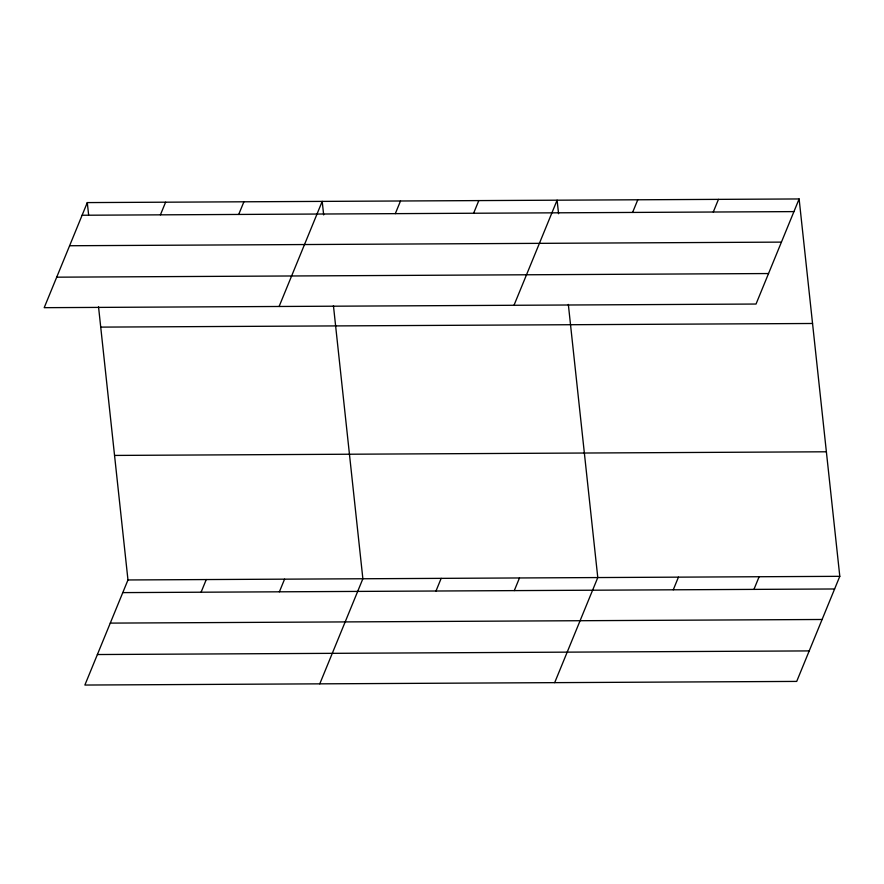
<?xml version="1.0" encoding="UTF-8"?>
<svg xmlns="http://www.w3.org/2000/svg" width="884" height="884" viewBox="0 0 884 884"><rect width="100%" height="100%" fill="white"/><g stroke="black" fill="none" stroke-linecap="round" stroke-linejoin="round"><path stroke-width="1.33" d="M87.295 202.591L44.2 307.676L756.03 304.041L799.125 198.955L87.295 202.591L88.61 214.768M160.413 214.845L165.606 202.193M238.713 214.447L243.907 201.784M98.533 306.814L127.97 579.959L84.875 685.045L796.705 681.409L839.8 576.324L799.125 198.955M279.101 306.483L322.207 201.386L323.666 214.922M201.088 592.214L206.27 579.55M395.314 213.641L400.507 200.988M279.388 591.805L284.571 579.153M473.614 213.243L478.808 200.591M319.776 683.84L362.871 578.755L333.434 305.621M514.002 305.278L557.108 200.193L558.566 213.729M435.989 591.009L441.171 578.357M632.59 212.436L637.784 199.784M514.289 590.611L519.483 577.959M713.266 212.027L718.46 199.364M554.677 682.647L597.783 577.561L568.335 304.416M673.265 589.805L678.448 577.141M753.941 589.385L759.124 576.733M82.113 215.243L793.942 211.607M69.604 245.741L781.423 242.117M56.709 277.178L768.539 273.543M100.721 327.113L812.551 323.489M114.555 455.426L826.374 451.79M127.97 579.959L839.8 576.324M122.777 592.611L834.606 588.976M110.268 623.109L822.098 619.485M97.384 654.536L809.214 650.911"/></g></svg>
